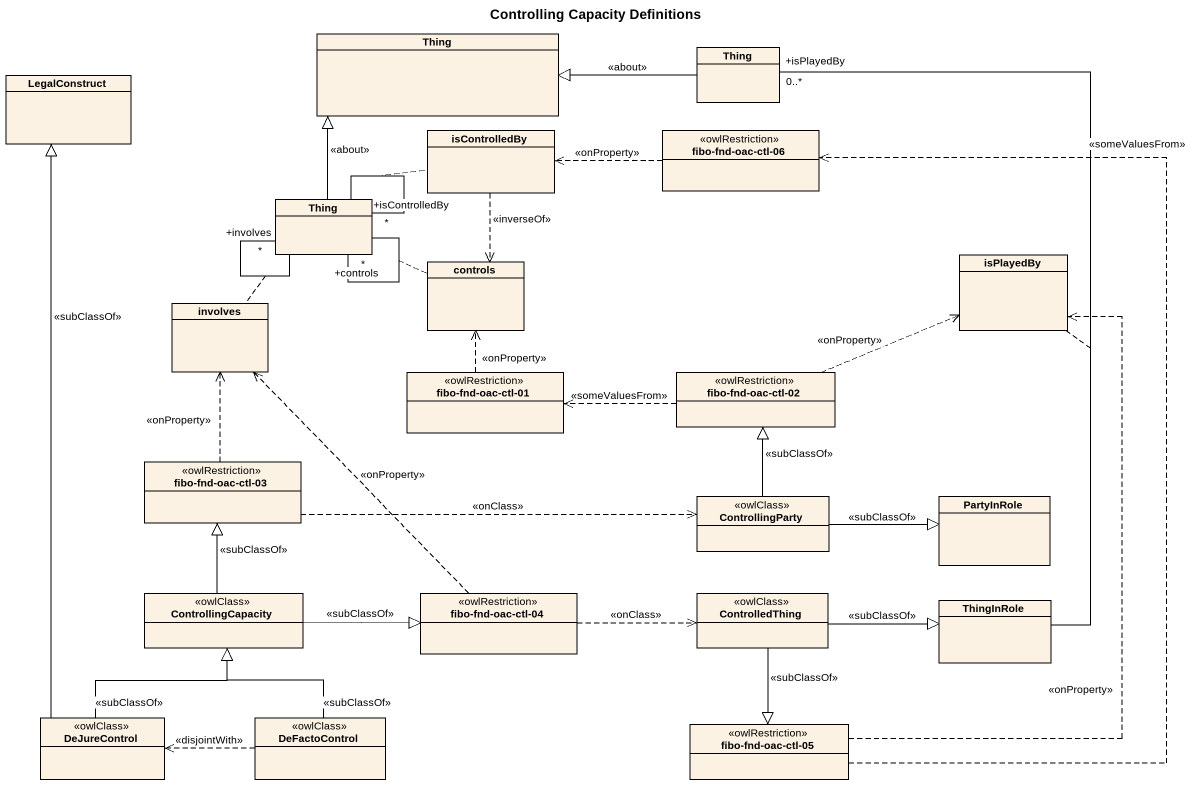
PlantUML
@startuml
title Controlling Capacity Definitions
hide circle
hide empty members
class Thing
class LegalConstruct
class "Thing" as Thing_2
class isControlledBy
class "fibo-fnd-oac-ctl-06" as fibo_fnd_oac_ctl_06 <<owlRestriction>>
class "Thing" as Thing_3
class isPlayedBy
class controls
class involves
class "fibo-fnd-oac-ctl-01" as fibo_fnd_oac_ctl_01 <<owlRestriction>>
class "fibo-fnd-oac-ctl-02" as fibo_fnd_oac_ctl_02 <<owlRestriction>>
class "fibo-fnd-oac-ctl-03" as fibo_fnd_oac_ctl_03 <<owlRestriction>>
class ControllingParty <<owlClass>>
class PartyInRole
class ControllingCapacity <<owlClass>>
class "fibo-fnd-oac-ctl-04" as fibo_fnd_oac_ctl_04 <<owlRestriction>>
class ControlledThing <<owlClass>>
class ThingInRole
class DeJureControl <<owlClass>>
class DeFactoControl <<owlClass>>
class "fibo-fnd-oac-ctl-05" as fibo_fnd_oac_ctl_05 <<owlRestriction>>
Thing_2 -left-|> Thing : <<about>>
isControlledBy ..> controls : <<inverseOf>>
fibo_fnd_oac_ctl_06 .left.> isControlledBy : <<onProperty>>
Thing_3 -up-|> Thing : <<about>>
Thing_3 -- "+controls\n*" Thing_3
(Thing_3, Thing_3) .. controls
Thing_3 -- "+involves\n*" Thing_3
(Thing_3, Thing_3) .. involves
Thing_3 -- "+isControlledBy\n*" Thing_3
(Thing_3, Thing_3) .. isControlledBy
fibo_fnd_oac_ctl_01 .up.> controls : <<onProperty>>
fibo_fnd_oac_ctl_02 .right.> isPlayedBy : <<onProperty>>
fibo_fnd_oac_ctl_02 .left.> fibo_fnd_oac_ctl_01 : <<someValuesFrom>>
fibo_fnd_oac_ctl_03 .up.> involves : <<onProperty>>
fibo_fnd_oac_ctl_03 .right.> ControllingParty : <<onClass>>
ControllingParty -up-|> fibo_fnd_oac_ctl_02 : <<subClassOf>>
ControllingParty -right-|> PartyInRole : <<subClassOf>>
ControllingCapacity -up-|> fibo_fnd_oac_ctl_03 : <<subClassOf>>
ControllingCapacity -right-|> fibo_fnd_oac_ctl_04 : <<subClassOf>>
fibo_fnd_oac_ctl_04 .up.> involves : <<onProperty>>
fibo_fnd_oac_ctl_04 .right.> ControlledThing : <<onClass>>
ControlledThing -right-|> ThingInRole : <<subClassOf>>
ControlledThing --|> fibo_fnd_oac_ctl_05 : <<subClassOf>>
ThingInRole -up- "+isPlayedBy\n0..*" Thing_2
(ThingInRole, Thing_2) .. isPlayedBy
DeJureControl -up-|> LegalConstruct : <<subClassOf>>
DeJureControl -up-|> ControllingCapacity : <<subClassOf>>
DeFactoControl -up-|> ControllingCapacity : <<subClassOf>>
DeFactoControl .left.> DeJureControl : <<disjointWith>>
fibo_fnd_oac_ctl_05 .up.> fibo_fnd_oac_ctl_06 : <<someValuesFrom>>
fibo_fnd_oac_ctl_05 .up.> isPlayedBy : <<onProperty>>
@enduml
